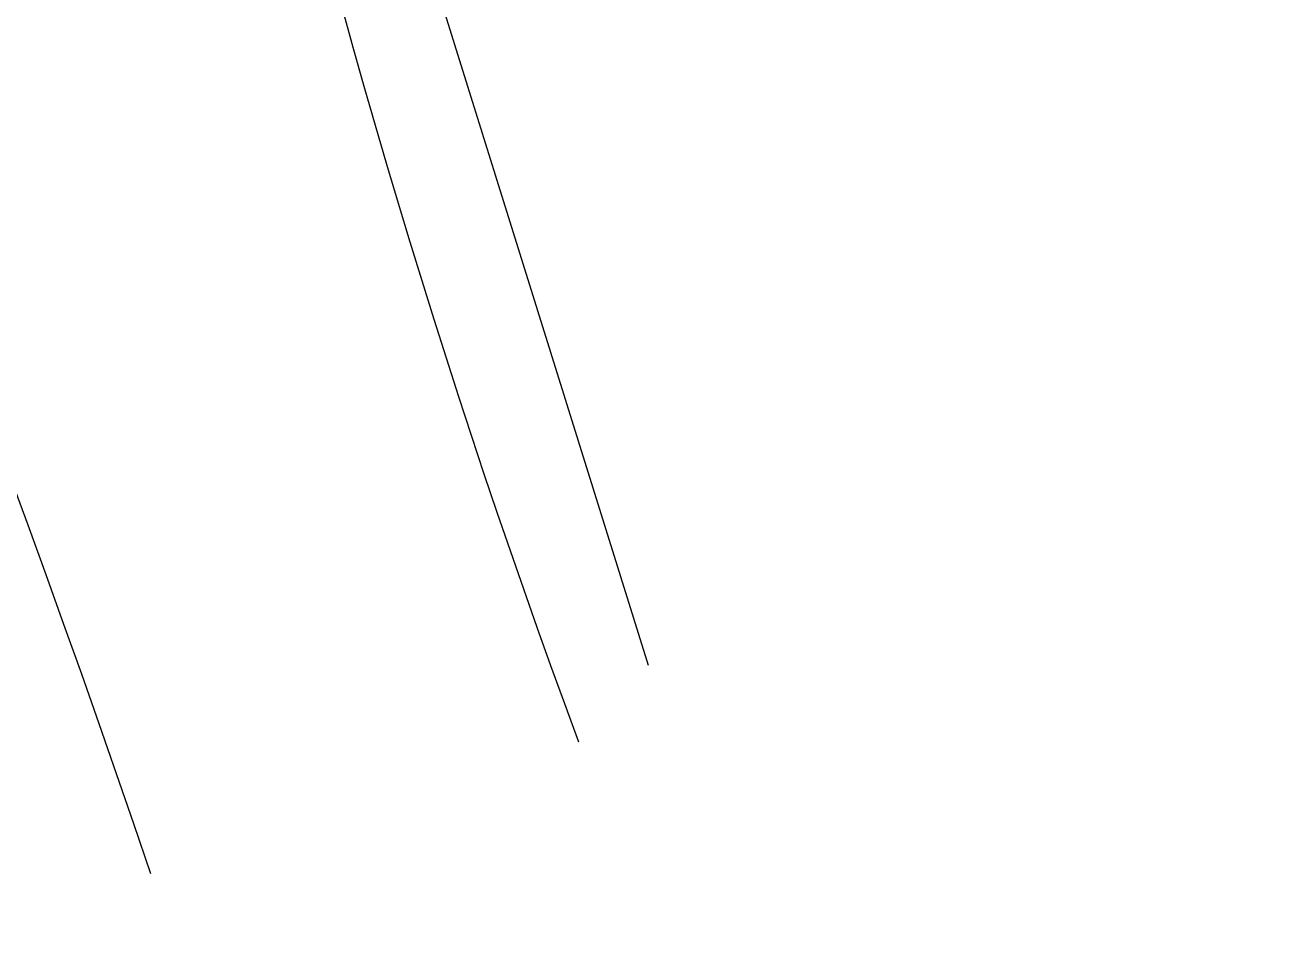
# Model space of a CAD drawing. Extents: x 604418 to 606014, y 1310869 to 1312555.
# Drawn here: x 605630.98 to 605643.42, y 1311123.2 to 1311132.29 of the extents above; entities that cross this region are included whole.
import ezdxf

# ---------------------------------------------------------------- set-up
doc = ezdxf.new("R2010")
doc.units = 0
doc.header["$MEASUREMENT"] = 0
doc.linetypes.add('SUBTERRANEO', pattern=[4.7625, 3.175, -1.5875])
doc.layers.get('0').update_dxf_attribs({"color": 10})
doc.layers.add('VPORTS', color=7, linetype='Continuous')
doc.linetypes.add('RAYAXXX', pattern='A,0.8,["XXX",Standard,S=0.08,R=0,X=0,Y=-0.04],-0.22', length=1.02)

msp = doc.modelspace()

# ---------------------------------------------------------------- linework, layer by layer
at = {"color": 32}
for centre, radius, start, end in [((605482.549, 1311073.031), 158.059, 18.72515, 43.24164), ((607554.041, 1312334.005), 2239.881, 211.275039, 214.751429), ((607547.338, 1312328.423), 2239.881, 211.275039, 214.751429), ((605720.294, 1311156.139), 89.329, 183.62501, 200.33403)]:
    msp.add_arc(centre, radius, start, end, dxfattribs=at)
at = {"color": 7, "linetype": 'SUBTERRANEO'}
msp.add_arc((607550.65, 1312331.387), 2239.881, 211.275039, 214.751429, dxfattribs=at)
at = {"layer": 'VPORTS', "color": 251, "linetype": 'RAYAXXX', "ltscale": 10}
msp.add_line((605633.391, 1311138.184), (605637.232, 1311125.866), dxfattribs=at)
msp.add_arc((607542.229, 1312325.208), 2239.881, 211.596367, 214.751429, dxfattribs=at)

doc.saveas('drawing.dxf')
